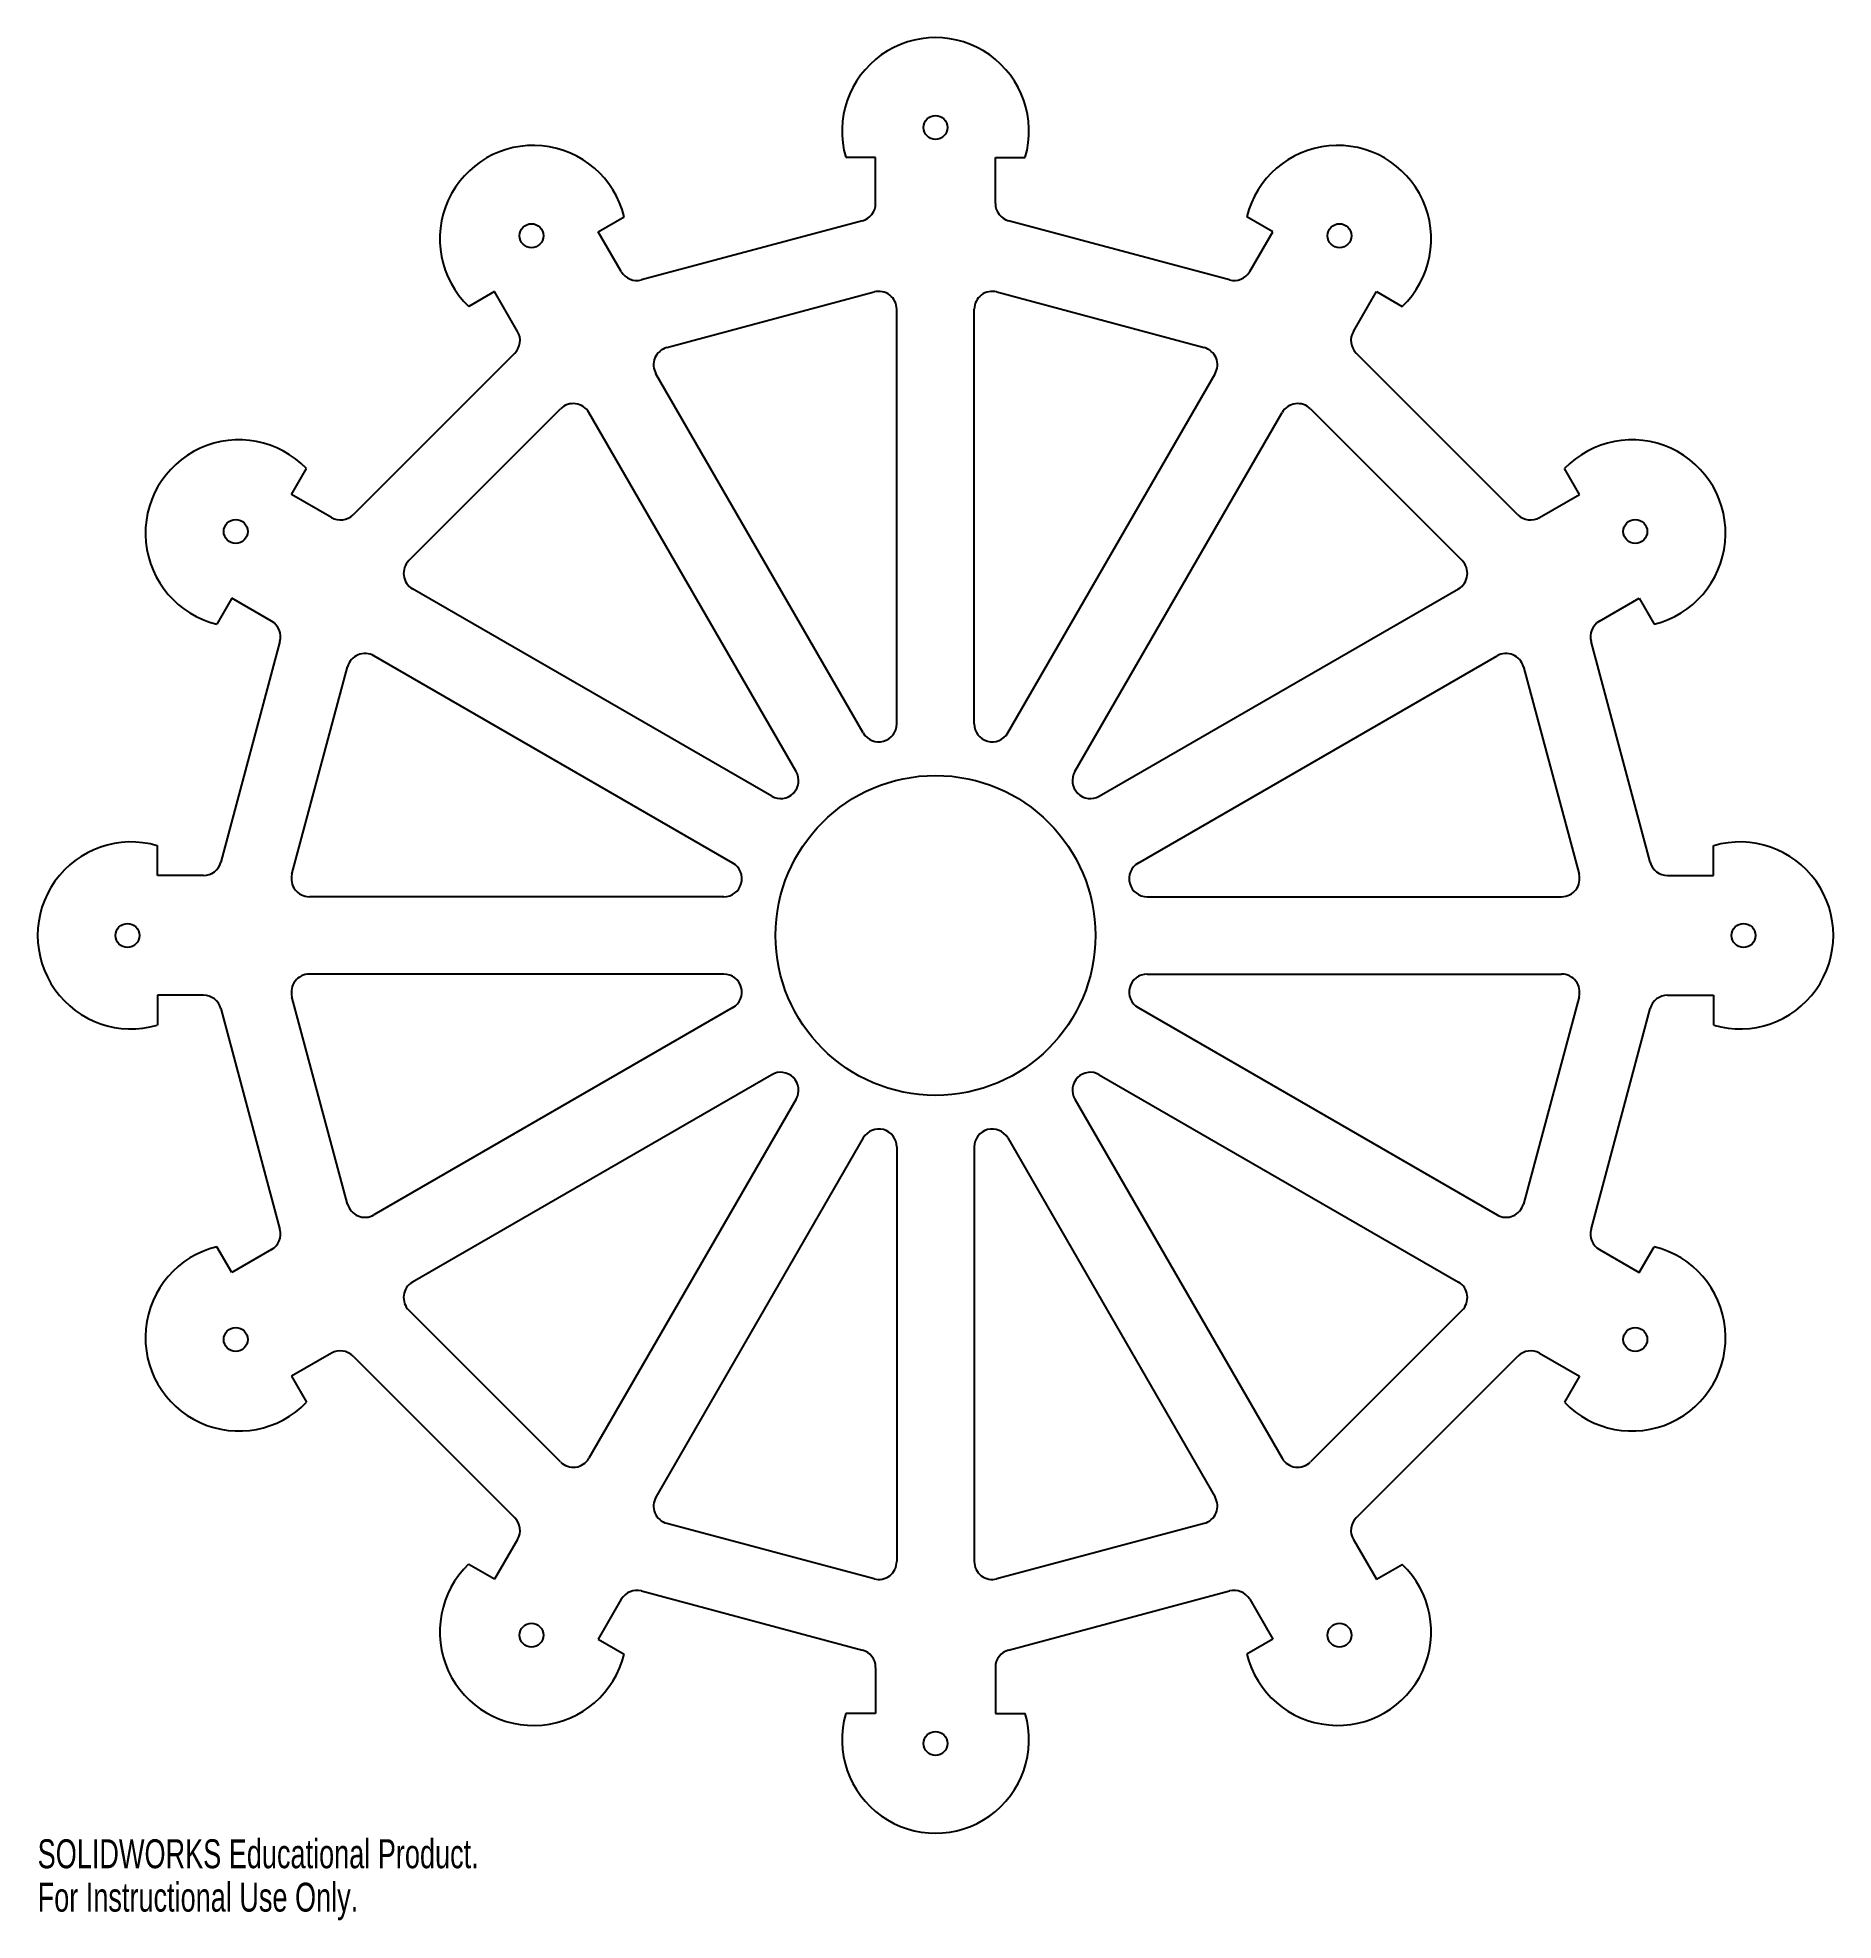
# Model space of a CAD drawing. Header units: millimetres. Extents: x -150 to 150, y -165 to 150.
import ezdxf

# ---------------------------------------------------------------- set-up
doc = ezdxf.new("R2010")
doc.units = ezdxf.units.MM
doc.styles.add('SLDTEXTSTYLE0', font='TXT', dxfattribs={"width": 0.7})

msp = doc.modelspace()

# ---------------------------------------------------------------- linework, layer by layer
at = {"color": 7, "linetype": 'Continuous', "lineweight": 25}
for p, q in [((-10, 130), (-15, 130)), ((-10, 122.3), (-10, 130)), ((10, 122.3), (10, 130)), ((10, 130), (15, 130)), ((-56.34, 117.58), (-52.01, 120.08)), ((56.34, 117.58), (52.01, 120.08)), ((-52.49, 110.92), (-56.34, 117.58)), ((-12.22, 119.4), (-49.12, 109.52)), ((49.12, 109.52), (12.22, 119.4)), ((52.49, 110.92), (56.34, 117.58)), ((-73.66, 107.58), (-77.99, 105.08)), ((-69.81, 100.92), (-73.66, 107.58)), ((-44.88, 98.23), (-10.25, 107.51)), ((10.25, 107.51), (44.88, 98.23)), ((69.81, 100.92), (73.66, 107.58)), ((73.66, 107.58), (77.99, 105.08)), ((-6.47, 35.34), (-6.47, 104.61)), ((6.47, 35.34), (6.47, 104.61)), ((-70.29, 97.3), (-97.3, 70.29)), ((97.3, 70.29), (70.29, 97.3)), ((-12.07, 33.84), (-46.7, 93.83)), ((12.07, 33.84), (46.7, 93.83)), ((-87.98, 62.63), (-62.63, 87.98)), ((-23.28, 27.37), (-57.91, 87.36)), ((23.28, 27.37), (57.91, 87.36)), ((62.63, 87.98), (87.98, 62.63)), ((-107.58, 73.66), (-105.08, 77.99)), ((107.58, 73.66), (105.08, 77.99)), ((-100.92, 69.81), (-107.58, 73.66)), ((100.92, 69.81), (107.58, 73.66)), ((-27.37, 23.28), (-87.36, 57.91)), ((27.37, 23.28), (87.36, 57.91)), ((-117.58, 56.34), (-120.08, 52.01)), ((-110.92, 52.49), (-117.58, 56.34)), ((110.92, 52.49), (117.58, 56.34)), ((117.58, 56.34), (120.08, 52.01)), ((-109.52, 49.12), (-119.4, 12.22)), ((119.4, 12.22), (109.52, 49.12)), ((-107.51, 10.25), (-98.23, 44.88)), ((-33.84, 12.07), (-93.83, 46.7)), ((33.84, 12.07), (93.83, 46.7)), ((98.23, 44.88), (107.51, 10.25)), ((-130, 10), (-130, 15)), ((130, 10), (130, 15)), ((-122.3, 10), (-130, 10)), ((122.3, 10), (130, 10)), ((-35.34, 6.47), (-104.61, 6.47)), ((35.34, 6.47), (104.61, 6.47)), ((-35.34, -6.47), (-104.61, -6.47)), ((35.34, -6.47), (104.61, -6.47)), ((-130, -10), (-130, -15)), ((-122.3, -10), (-130, -10)), ((-119.4, -12.22), (-109.52, -49.12)), ((-98.23, -44.88), (-107.51, -10.25)), ((-33.84, -12.07), (-93.83, -46.7)), ((33.84, -12.07), (93.83, -46.7)), ((107.51, -10.25), (98.23, -44.88)), ((109.52, -49.12), (119.4, -12.22)), ((122.3, -10), (130, -10)), ((130, -10), (130, -15)), ((-27.37, -23.28), (-87.36, -57.91)), ((27.37, -23.28), (87.36, -57.91)), ((-23.28, -27.37), (-57.91, -87.36)), ((23.28, -27.37), (57.91, -87.36)), ((-12.07, -33.84), (-46.7, -93.83)), ((12.07, -33.84), (46.7, -93.83)), ((-6.47, -35.34), (-6.47, -104.61)), ((6.47, -35.34), (6.47, -104.61)), ((-117.58, -56.34), (-120.08, -52.01)), ((-110.92, -52.49), (-117.58, -56.34)), ((110.92, -52.49), (117.58, -56.34)), ((117.58, -56.34), (120.08, -52.01)), ((-62.63, -87.98), (-87.98, -62.63)), ((87.98, -62.63), (62.63, -87.98)), ((-100.92, -69.81), (-107.58, -73.66)), ((-97.3, -70.29), (-70.29, -97.3)), ((70.29, -97.3), (97.3, -70.29)), ((100.92, -69.81), (107.58, -73.66)), ((-107.58, -73.66), (-105.08, -77.99)), ((107.58, -73.66), (105.08, -77.99)), ((-10.25, -107.51), (-44.88, -98.23)), ((44.88, -98.23), (10.25, -107.51)), ((-69.81, -100.92), (-73.66, -107.58)), ((69.81, -100.92), (73.66, -107.58)), ((-73.66, -107.58), (-77.99, -105.08)), ((73.66, -107.58), (77.99, -105.08)), ((-49.12, -109.52), (-12.22, -119.4)), ((12.22, -119.4), (49.12, -109.52)), ((-52.49, -110.92), (-56.34, -117.58)), ((52.49, -110.92), (56.34, -117.58)), ((-56.34, -117.58), (-52.01, -120.08)), ((56.34, -117.58), (52.01, -120.08)), ((-10, -122.3), (-10, -130)), ((10, -122.3), (10, -130)), ((-10, -130), (-15, -130)), ((10, -130), (15, -130))]:
    msp.add_line(p, q, dxfattribs=at)
for centre, radius in [((0, 135), 2), ((-67.5, 116.91), 2), ((67.5, 116.91), 2), ((-116.91, 67.5), 2), ((116.91, 67.5), 2), ((0, 0), 26.72), ((-135, 0), 2), ((135, 0), 2), ((-116.91, -67.5), 2), ((116.91, -67.5), 2), ((-67.5, -116.91), 2), ((67.5, -116.91), 2), ((0, -135), 2)]:
    msp.add_circle(centre, radius, dxfattribs=at)
for centre, radius, start, end in [((0, 134.38), 15.62, 343.7398, 196.2602), ((-67.19, 116.37), 15.62, 13.7398, 226.2602), ((67.19, 116.37), 15.62, 313.7398, 166.2602), ((-13, 122.3), 3, 285, 360), ((13, 122.3), 3, 180, 255), ((-49.89, 112.42), 3, 210, 285), ((49.89, 112.42), 3, 255, 330), ((-9.47, 104.61), 3, 0, 105), ((9.47, 104.61), 3, 75, 180), ((-72.41, 99.42), 3, 315, 30), ((72.41, 99.42), 3, 150, 225), ((-44.1, 95.33), 3, 105, 210), ((44.1, 95.33), 3, 330, 75), ((-60.51, 85.86), 3, 30, 135), ((60.51, 85.86), 3, 45, 150), ((-116.37, 67.19), 15.62, 43.7398, 256.2602), ((116.37, 67.19), 15.62, 283.7398, 136.2602), ((-99.42, 72.41), 3, 240, 315), ((99.42, 72.41), 3, 225, 300), ((-85.86, 60.51), 3, 135, 240), ((85.86, 60.51), 3, 300, 45), ((-112.42, 49.89), 3, 345, 60), ((112.42, 49.89), 3, 120, 195), ((-95.33, 44.1), 3, 60, 165), ((95.33, 44.1), 3, 15, 120), ((-9.47, 35.34), 3, 210, 0), ((9.47, 35.34), 3, 180, 330), ((-25.87, 25.87), 3, 240, 30), ((25.87, 25.87), 3, 150, 300), ((-134.38, 0), 15.62, 73.7398, 286.2602), ((134.38, 0), 15.62, 253.7398, 106.2602), ((-122.3, 13), 3, 270, 345), ((-104.61, 9.47), 3, 165, 270), ((-35.34, 9.47), 3, 270, 60), ((35.34, 9.47), 3, 120, 270), ((104.61, 9.47), 3, 270, 15), ((122.3, 13), 3, 195, 270), ((-104.61, -9.47), 3, 90, 195), ((-35.34, -9.47), 3, 300, 90), ((35.34, -9.47), 3, 90, 240), ((104.61, -9.47), 3, 345, 90), ((-122.3, -13), 3, 15, 90), ((122.3, -13), 3, 90, 165), ((-25.87, -25.87), 3, 330, 120), ((25.87, -25.87), 3, 60, 210), ((-9.47, -35.34), 3, 0, 150), ((9.47, -35.34), 3, 30, 180), ((-95.33, -44.1), 3, 195, 300), ((95.33, -44.1), 3, 240, 345), ((-112.42, -49.89), 3, 300, 15), ((112.42, -49.89), 3, 165, 240), ((-116.37, -67.19), 15.62, 103.7398, 316.2602), ((116.37, -67.19), 15.62, 223.7398, 76.2602), ((-85.86, -60.51), 3, 120, 225), ((85.86, -60.51), 3, 315, 60), ((-99.42, -72.41), 3, 45, 120), ((99.42, -72.41), 3, 60, 135), ((-60.51, -85.86), 3, 225, 330), ((60.51, -85.86), 3, 210, 315), ((-44.1, -95.33), 3, 150, 255), ((44.1, -95.33), 3, 285, 30), ((-72.41, -99.42), 3, 330, 45), ((72.41, -99.42), 3, 135, 210), ((-67.19, -116.37), 15.63, 133.7398, 346.2602), ((-9.47, -104.61), 3, 255, 0), ((9.47, -104.61), 3, 180, 285), ((67.19, -116.37), 15.62, 193.7398, 46.2602), ((-49.89, -112.42), 3, 75, 150), ((49.89, -112.42), 3, 30, 105), ((-13, -122.3), 3, 0, 75), ((13, -122.3), 3, 105, 180), ((0, -134.38), 15.62, 163.7398, 16.2602)]:
    msp.add_arc(centre, radius, start, end, dxfattribs=at)

# ---------------------------------------------------------------- texts
at = {"color": 7, "linetype": 'Continuous', "char_height": 4.8336, "attachment_point": 1, "style": 'SLDTEXTSTYLE0'}
for s, insert in [('SOLIDWORKS Educational Product.', (-150, -151.02)), ('For Instructional Use Only.', (-150, -158.27))]:
    msp.add_mtext(s, dxfattribs=dict(at, insert=insert))

doc.saveas('drawing.dxf')
